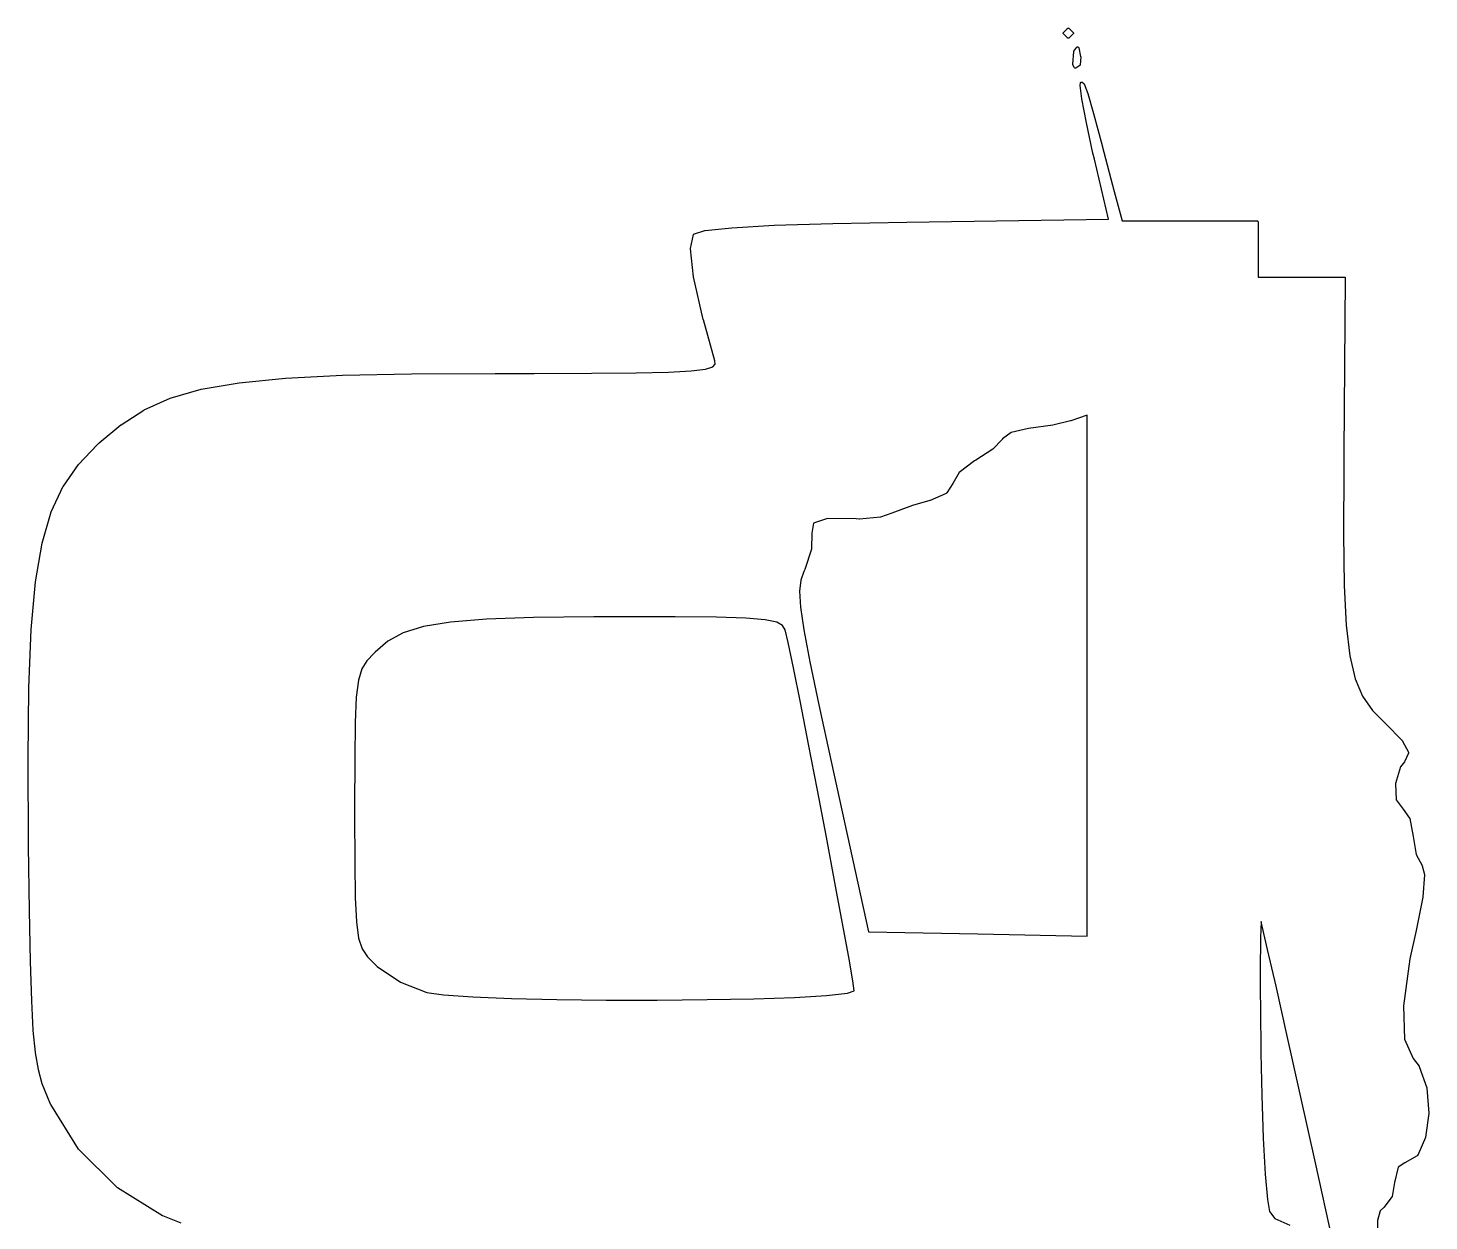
# Model space of a CAD drawing. Extents: x 42 to 258, y -102 to -28.
# Drawn here: x 96.39 to 102.72, y -84.05 to -78.66 of the extents above; entities that cross this region are included whole.
import ezdxf

# ---------------------------------------------------------------- set-up
doc = ezdxf.new("R2010")
doc.units = 0
doc.header["$MEASUREMENT"] = 0
doc.layers.add('BLACK', color=7, linetype='CONTINUOUS')

msp = doc.modelspace()

# ---------------------------------------------------------------- linework, layer by layer
at = {"layer": 'Black'}
for p, q in [((101.069, -78.6835), (101.07, -78.6831)), ((101.069, -78.6839), (101.069, -78.6835)), ((101.069, -78.6843), (101.069, -78.6839)), ((101.069, -78.6847), (101.069, -78.6843)), ((101.069, -78.6851), (101.069, -78.6847)), ((101.069, -78.6856), (101.069, -78.6851)), ((101.069, -78.686), (101.069, -78.6856)), ((101.07, -78.682), (101.088, -78.6639)), ((101.07, -78.6824), (101.07, -78.682)), ((101.07, -78.6827), (101.07, -78.6824)), ((101.07, -78.6831), (101.07, -78.6827)), ((101.088, -78.6639), (101.089, -78.6636)), ((101.089, -78.6633), (101.09, -78.6631)), ((101.089, -78.6636), (101.089, -78.6633)), ((101.09, -78.6628), (101.091, -78.6626)), ((101.09, -78.6629), (101.09, -78.6628)), ((101.09, -78.6631), (101.09, -78.6629)), ((101.091, -78.6626), (101.092, -78.6624)), ((101.091, -78.6626), (101.091, -78.6626)), ((101.092, -78.6624), (101.092, -78.6625)), ((101.092, -78.6625), (101.092, -78.6624)), ((101.092, -78.6624), (101.093, -78.6626)), ((101.093, -78.6626), (101.093, -78.6626)), ((101.093, -78.6626), (101.094, -78.6628)), ((101.094, -78.6628), (101.094, -78.6629)), ((101.094, -78.6629), (101.094, -78.6631)), ((101.094, -78.6631), (101.095, -78.6633)), ((101.095, -78.6633), (101.095, -78.6636)), ((101.095, -78.6636), (101.096, -78.6639)), ((101.096, -78.6639), (101.114, -78.682)), ((101.114, -78.682), (101.114, -78.6824)), ((101.114, -78.6824), (101.114, -78.6827)), ((101.114, -78.6827), (101.114, -78.6831)), ((101.114, -78.6831), (101.115, -78.6835)), ((101.115, -78.6835), (101.115, -78.6839)), ((101.115, -78.6839), (101.115, -78.6843)), ((101.115, -78.6843), (101.115, -78.6847)), ((101.115, -78.6847), (101.115, -78.6851)), ((101.115, -78.6851), (101.115, -78.6856)), ((101.115, -78.6856), (101.115, -78.686)), ((101.069, -78.6864), (101.069, -78.686)), ((101.069, -78.6869), (101.069, -78.6864)), ((101.069, -78.6873), (101.069, -78.6869)), ((101.069, -78.6877), (101.069, -78.6873)), ((101.07, -78.688), (101.069, -78.6877)), ((101.07, -78.6884), (101.07, -78.688)), ((101.07, -78.6887), (101.07, -78.6884)), ((101.07, -78.6891), (101.07, -78.6887)), ((101.088, -78.7072), (101.07, -78.6891)), ((101.089, -78.7075), (101.088, -78.7072)), ((101.089, -78.7078), (101.089, -78.7075)), ((101.09, -78.708), (101.089, -78.7078)), ((101.09, -78.7082), (101.09, -78.708)), ((101.09, -78.7084), (101.09, -78.7082)), ((101.091, -78.7085), (101.09, -78.7084)), ((101.091, -78.7086), (101.091, -78.7085)), ((101.092, -78.7087), (101.091, -78.7086)), ((101.093, -78.7086), (101.092, -78.7087)), ((101.092, -78.7087), (101.092, -78.7087)), ((101.092, -78.7087), (101.092, -78.7087)), ((101.094, -78.7084), (101.093, -78.7085)), ((101.093, -78.7085), (101.093, -78.7086)), ((101.095, -78.7078), (101.094, -78.708)), ((101.094, -78.708), (101.094, -78.7082)), ((101.094, -78.7082), (101.094, -78.7084)), ((101.096, -78.7073), (101.095, -78.7075)), ((101.095, -78.7075), (101.095, -78.7078)), ((101.114, -78.6891), (101.096, -78.7073)), ((101.115, -78.6877), (101.114, -78.688)), ((101.114, -78.688), (101.114, -78.6884)), ((101.114, -78.6884), (101.114, -78.6887)), ((101.114, -78.6887), (101.114, -78.6891)), ((101.115, -78.686), (101.115, -78.6864)), ((101.115, -78.6864), (101.115, -78.6869)), ((101.115, -78.6869), (101.115, -78.6873)), ((101.115, -78.6873), (101.115, -78.6877)), ((101.131, -78.749), (101.132, -78.7488)), ((101.132, -78.7483), (101.133, -78.7481)), ((101.132, -78.7485), (101.132, -78.7483)), ((101.132, -78.7488), (101.132, -78.7485)), ((101.133, -78.748), (101.134, -78.7478)), ((101.133, -78.7481), (101.133, -78.748)), ((101.134, -78.7478), (101.134, -78.7477)), ((101.134, -78.7477), (101.135, -78.7477)), ((101.134, -78.7478), (101.134, -78.7478)), ((101.135, -78.7477), (101.135, -78.7477)), ((101.135, -78.7477), (101.136, -78.7479)), ((101.136, -78.7479), (101.136, -78.7479)), ((101.136, -78.7479), (101.137, -78.7481)), ((101.137, -78.7481), (101.137, -78.7483)), ((101.137, -78.7483), (101.137, -78.7485)), ((101.137, -78.7485), (101.138, -78.7487)), ((101.138, -78.7487), (101.138, -78.749)), ((101.112, -78.8258), (101.117, -78.7691)), ((101.117, -78.7669), (101.118, -78.7664)), ((101.117, -78.7674), (101.117, -78.7669)), ((101.117, -78.7677), (101.117, -78.7674)), ((101.117, -78.7679), (101.117, -78.7677)), ((101.117, -78.7685), (101.117, -78.7679)), ((101.117, -78.7691), (101.117, -78.7685)), ((101.118, -78.7664), (101.131, -78.7496)), ((101.131, -78.7493), (101.131, -78.749)), ((101.131, -78.7496), (101.131, -78.7493)), ((101.138, -78.749), (101.138, -78.7493)), ((101.138, -78.7493), (101.139, -78.7497)), ((101.139, -78.7497), (101.139, -78.75)), ((101.139, -78.75), (101.139, -78.7504)), ((101.139, -78.7504), (101.139, -78.7508)), ((101.139, -78.7508), (101.139, -78.7512)), ((101.139, -78.7512), (101.14, -78.7516)), ((101.14, -78.7516), (101.148, -78.7903)), ((101.149, -78.7918), (101.146, -78.8286)), ((101.148, -78.7903), (101.148, -78.791)), ((101.148, -78.791), (101.149, -78.7918)), ((101.112, -78.8264), (101.112, -78.8258)), ((101.112, -78.827), (101.112, -78.8264)), ((101.112, -78.8273), (101.112, -78.827)), ((101.113, -78.8275), (101.112, -78.8273)), ((101.113, -78.8281), (101.113, -78.8275)), ((101.113, -78.8286), (101.113, -78.8281)), ((101.12, -78.8415), (101.113, -78.8286)), ((101.121, -78.8419), (101.12, -78.8415)), ((101.121, -78.8425), (101.121, -78.8419)), ((101.121, -78.8426), (101.121, -78.8425)), ((101.121, -78.8428), (101.121, -78.8426)), ((101.122, -78.8431), (101.121, -78.8428)), ((101.122, -78.8435), (101.122, -78.8431)), ((101.123, -78.8436), (101.122, -78.8435)), ((101.123, -78.8437), (101.123, -78.8436)), ((101.123, -78.8438), (101.123, -78.8437)), ((101.124, -78.844), (101.123, -78.8438)), ((101.125, -78.8439), (101.124, -78.844)), ((101.124, -78.844), (101.124, -78.844)), ((101.124, -78.844), (101.124, -78.844)), ((101.126, -78.8439), (101.125, -78.8439)), ((101.127, -78.8435), (101.126, -78.8438)), ((101.126, -78.8438), (101.126, -78.8438)), ((101.126, -78.8438), (101.126, -78.8439)), ((101.144, -78.8324), (101.127, -78.8432)), ((101.127, -78.8432), (101.127, -78.8435)), ((101.145, -78.8317), (101.144, -78.832)), ((101.144, -78.832), (101.144, -78.8324)), ((101.146, -78.8302), (101.145, -78.8307)), ((101.145, -78.8307), (101.145, -78.8312)), ((101.145, -78.8312), (101.145, -78.8314)), ((101.145, -78.8314), (101.145, -78.8317)), ((101.146, -78.8286), (101.146, -78.8291)), ((101.146, -78.8291), (101.146, -78.8296)), ((101.146, -78.8296), (101.146, -78.8299)), ((101.146, -78.8299), (101.146, -78.8302)), ((101.146, -78.9208), (101.147, -78.9108)), ((101.146, -78.9214), (101.146, -78.9208)), ((101.146, -78.922), (101.146, -78.9214)), ((101.153, -78.9818), (101.146, -78.922)), ((101.147, -78.91), (101.148, -78.9093)), ((101.147, -78.9108), (101.147, -78.91)), ((101.148, -78.9085), (101.149, -78.9079)), ((101.148, -78.9091), (101.148, -78.9085)), ((101.148, -78.9092), (101.148, -78.9091)), ((101.148, -78.9093), (101.148, -78.9092)), ((101.149, -78.9073), (101.15, -78.9069)), ((101.149, -78.9077), (101.149, -78.9073)), ((101.149, -78.9078), (101.149, -78.9077)), ((101.149, -78.9079), (101.149, -78.9078)), ((101.15, -78.9068), (101.151, -78.9066)), ((101.15, -78.9069), (101.15, -78.9068)), ((101.15, -78.9068), (101.15, -78.9068)), ((101.151, -78.9066), (101.152, -78.9064)), ((101.152, -78.9064), (101.152, -78.9064)), ((101.152, -78.9064), (101.152, -78.9064)), ((101.152, -78.9064), (101.153, -78.9065)), ((101.153, -78.9065), (101.153, -78.9066)), ((101.153, -78.9066), (101.154, -78.9066)), ((101.154, -78.9066), (101.154, -78.9066)), ((101.154, -78.9066), (101.154, -78.9069)), ((101.154, -78.9069), (101.155, -78.9073)), ((101.155, -78.9073), (101.162, -78.9123)), ((101.162, -78.9123), (101.163, -78.9128)), ((101.163, -78.9128), (101.163, -78.9132)), ((101.163, -78.9132), (101.163, -78.9134)), ((101.163, -78.9134), (101.163, -78.9135)), ((101.163, -78.9135), (101.164, -78.9141)), ((101.164, -78.9141), (101.164, -78.9147)), ((101.164, -78.9147), (101.18, -78.9584)), ((101.153, -78.982), (101.153, -78.9818)), ((101.153, -78.9821), (101.153, -78.982)), ((101.174, -79.0908), (101.153, -78.9821)), ((101.18, -78.9584), (101.18, -78.9585)), ((101.18, -78.9585), (101.18, -78.9586)), ((101.18, -78.9586), (101.206, -79.0489)), ((101.206, -79.0489), (101.206, -79.0489)), ((101.206, -79.0489), (101.206, -79.049)), ((101.206, -79.049), (101.245, -79.1937)), ((101.174, -79.0909), (101.174, -79.0908)), ((101.174, -79.091), (101.174, -79.0909)), ((101.203, -79.2272), (101.174, -79.091)), ((101.203, -79.2273), (101.203, -79.2272)), ((101.203, -79.2272), (101.203, -79.2272)), ((101.21, -79.2547), (101.203, -79.2273)), ((101.274, -79.5263), (101.21, -79.2547)), ((101.21, -79.2547), (101.21, -79.2547)), ((101.21, -79.2547), (101.21, -79.2547)), ((101.245, -79.1937), (101.245, -79.1937)), ((101.245, -79.1937), (101.245, -79.1938)), ((101.245, -79.1938), (101.3, -79.4009)), ((101.3, -79.4009), (101.3, -79.4009)), ((101.3, -79.4009), (101.3, -79.4009)), ((101.3, -79.4009), (101.335, -79.5333)), ((99.451, -79.5775), (99.5713, -79.5644)), ((99.5713, -79.5644), (99.5715, -79.5644)), ((99.5715, -79.5644), (99.5716, -79.5644)), ((99.5716, -79.5644), (99.7638, -79.5536)), ((99.7638, -79.5536), (99.7639, -79.5536)), ((99.7639, -79.5536), (100.028, -79.5451)), ((99.7639, -79.5536), (99.7639, -79.5536)), ((100.028, -79.5451), (100.363, -79.5388)), ((100.028, -79.5451), (100.028, -79.5451)), ((100.028, -79.5451), (100.028, -79.5451)), ((100.363, -79.5388), (101.274, -79.5263)), ((100.363, -79.5388), (100.363, -79.5388)), ((100.363, -79.5388), (100.363, -79.5388)), ((101.335, -79.5333), (101.638, -79.5333)), ((101.638, -79.5333), (101.945, -79.5333)), ((101.945, -79.5333), (101.945, -79.5334)), ((101.945, -79.5334), (101.946, -79.5334)), ((101.946, -79.5334), (101.946, -79.5335)), ((101.946, -79.5335), (101.946, -79.5336)), ((101.946, -79.5336), (101.947, -79.5338)), ((101.947, -79.5338), (101.947, -79.534)), ((101.947, -79.534), (101.948, -79.5342)), ((101.948, -79.5342), (101.948, -79.5345)), ((101.948, -79.5345), (101.948, -79.5348)), ((101.948, -79.5348), (101.949, -79.5351)), ((101.949, -79.5351), (101.949, -79.5354)), ((101.949, -79.5354), (101.949, -79.5358)), ((101.949, -79.5358), (101.949, -79.5362)), ((101.949, -79.5362), (101.949, -79.5366)), ((101.949, -79.5366), (101.949, -79.537)), ((101.949, -79.537), (101.95, -79.5374)), ((101.95, -79.5374), (101.95, -79.5379)), ((101.95, -79.5379), (101.95, -79.5383)), ((101.95, -79.5383), (101.95, -79.7873)), ((99.3845, -79.6576), (99.3994, -79.5956)), ((99.3994, -79.5956), (99.3997, -79.5948)), ((99.3997, -79.5948), (99.4, -79.5941)), ((99.4, -79.5941), (99.4, -79.5941)), ((99.4, -79.5941), (99.4001, -79.5941)), ((99.4001, -79.5941), (99.4006, -79.5934)), ((99.4006, -79.5934), (99.4012, -79.5928)), ((99.4012, -79.5928), (99.4021, -79.5924)), ((99.4012, -79.5928), (99.4012, -79.5928)), ((99.4012, -79.5928), (99.4012, -79.5928)), ((99.4021, -79.5924), (99.4028, -79.592)), ((99.4028, -79.592), (99.4501, -79.5777)), ((99.4028, -79.592), (99.4028, -79.592)), ((99.4028, -79.592), (99.4028, -79.592)), ((99.4028, -79.592), (99.4028, -79.592)), ((99.4501, -79.5777), (99.4505, -79.5776)), ((99.4505, -79.5776), (99.451, -79.5775)), ((99.3844, -79.6594), (99.3845, -79.6576)), ((99.399, -79.7865), (99.3844, -79.6594)), ((99.3845, -79.6576), (99.3845, -79.6576)), ((99.399, -79.7868), (99.399, -79.7865)), ((99.3991, -79.787), (99.399, -79.7868)), ((99.4431, -79.9797), (99.3991, -79.787)), ((101.95, -79.7873), (102.142, -79.7873)), ((102.142, -79.7873), (102.339, -79.7873)), ((102.344, -79.7923), (102.338, -80.5815)), ((102.339, -79.7873), (102.34, -79.7874)), ((102.34, -79.7874), (102.34, -79.7874)), ((102.34, -79.7874), (102.341, -79.7875)), ((102.341, -79.7875), (102.341, -79.7876)), ((102.341, -79.7876), (102.341, -79.7878)), ((102.341, -79.7878), (102.342, -79.788)), ((102.342, -79.788), (102.342, -79.7882)), ((102.342, -79.7882), (102.343, -79.7885)), ((102.343, -79.7885), (102.343, -79.7888)), ((102.343, -79.7888), (102.343, -79.7891)), ((102.343, -79.7891), (102.343, -79.7895)), ((102.343, -79.7895), (102.344, -79.7898)), ((102.344, -79.7898), (102.344, -79.7902)), ((102.344, -79.7902), (102.344, -79.7906)), ((102.344, -79.7906), (102.344, -79.791)), ((102.344, -79.791), (102.344, -79.7914)), ((102.344, -79.7914), (102.344, -79.7919)), ((102.344, -79.7919), (102.344, -79.7923)), ((99.4432, -79.9798), (99.4431, -79.9797)), ((99.4432, -79.9799), (99.4432, -79.9798)), ((99.4948, -80.1651), (99.4432, -79.9799)), ((99.3883, -80.2115), (99.4524, -80.2036)), ((99.4524, -80.2036), (99.4856, -80.1931)), ((99.4856, -80.1931), (99.4961, -80.1811)), ((99.4961, -80.1811), (99.4948, -80.1651)), ((97.1748, -80.2943), (97.3454, -80.2645)), ((97.3454, -80.2645), (97.3456, -80.2645)), ((97.3456, -80.2645), (97.5551, -80.244)), ((97.5551, -80.244), (97.5552, -80.244)), ((97.5552, -80.244), (97.5553, -80.244)), ((97.5553, -80.244), (97.8122, -80.2312)), ((97.8122, -80.2312), (97.8123, -80.2312)), ((97.8123, -80.2312), (98.1249, -80.2246)), ((97.8123, -80.2312), (97.8123, -80.2312)), ((98.1249, -80.2246), (98.125, -80.2246)), ((98.125, -80.2246), (98.5018, -80.2227)), ((98.125, -80.2246), (98.125, -80.2246)), ((98.5018, -80.2227), (98.6781, -80.2226)), ((98.5018, -80.2227), (98.5018, -80.2227)), ((98.5018, -80.2227), (98.5018, -80.2227)), ((98.6781, -80.2226), (98.9389, -80.222)), ((98.9389, -80.222), (99.139, -80.2202)), ((99.139, -80.2202), (99.2863, -80.2169)), ((99.2863, -80.2169), (99.3883, -80.2115)), ((97.0345, -80.3348), (97.1743, -80.2944)), ((97.1743, -80.2944), (97.1746, -80.2944)), ((97.1746, -80.2944), (97.1748, -80.2943)), ((96.8122, -80.4545), (96.9157, -80.3881)), ((96.9157, -80.3881), (96.9161, -80.3879)), ((96.9161, -80.3879), (96.9164, -80.3877)), ((96.9164, -80.3877), (97.0339, -80.3351)), ((97.0339, -80.3351), (97.0342, -80.335)), ((97.0342, -80.335), (97.0345, -80.3348)), ((96.7137, -80.5364), (96.8117, -80.4548)), ((96.8117, -80.4548), (96.812, -80.4547)), ((96.812, -80.4547), (96.8122, -80.4545)), ((101.022, -80.4561), (100.912, -80.472)), ((101.023, -80.456), (101.022, -80.456)), ((101.022, -80.456), (101.022, -80.4561)), ((101.102, -80.4362), (101.023, -80.456)), ((101.103, -80.4361), (101.102, -80.4361)), ((101.102, -80.4361), (101.102, -80.4362)), ((101.178, -80.4112), (101.103, -80.4361)), ((101.178, -82.7647), (101.178, -80.4112)), ((100.793, -80.5206), (100.752, -80.5646)), ((100.794, -80.5205), (100.793, -80.5206)), ((100.795, -80.5189), (100.794, -80.519)), ((100.794, -80.519), (100.794, -80.5191)), ((100.794, -80.5191), (100.794, -80.5198)), ((100.794, -80.5198), (100.794, -80.5204)), ((100.794, -80.5204), (100.794, -80.5205)), ((100.834, -80.4892), (100.795, -80.5188)), ((100.795, -80.5188), (100.795, -80.5189)), ((100.912, -80.472), (100.834, -80.4892)), ((96.62, -80.6333), (96.7036, -80.5458)), ((96.7036, -80.5458), (96.7037, -80.5457)), ((96.7037, -80.5457), (96.7038, -80.5455)), ((96.7038, -80.5455), (96.7135, -80.5366)), ((96.7135, -80.5366), (96.7136, -80.5365)), ((96.7136, -80.5365), (96.7137, -80.5364)), ((100.751, -80.5654), (100.674, -80.6146)), ((100.752, -80.565), (100.751, -80.5654)), ((100.752, -80.5646), (100.752, -80.565)), ((102.338, -80.5815), (102.337, -80.6538)), ((96.5514, -80.7314), (96.6195, -80.6339)), ((96.6195, -80.6339), (96.6198, -80.6337)), ((96.6198, -80.6337), (96.62, -80.6333)), ((100.669, -80.6173), (100.599, -80.6695)), ((100.674, -80.6148), (100.669, -80.6173)), ((100.674, -80.6146), (100.674, -80.6147)), ((100.674, -80.6147), (100.674, -80.6148)), ((100.599, -80.6695), (100.57, -80.7203)), ((102.337, -80.6538), (102.336, -80.9476)), ((96.4969, -80.8474), (96.5509, -80.7322)), ((96.5509, -80.7322), (96.5512, -80.7318)), ((96.5512, -80.7318), (96.5514, -80.7314)), ((100.54, -80.7646), (100.468, -80.7968)), ((100.541, -80.7643), (100.54, -80.7646)), ((100.542, -80.7638), (100.541, -80.764)), ((100.541, -80.764), (100.541, -80.7643)), ((100.543, -80.7627), (100.542, -80.7632)), ((100.542, -80.7632), (100.542, -80.7636)), ((100.542, -80.7636), (100.542, -80.7638)), ((100.57, -80.7205), (100.543, -80.7627)), ((100.57, -80.7203), (100.57, -80.7204)), ((100.57, -80.7204), (100.57, -80.7205)), ((100.388, -80.8187), (100.295, -80.8533)), ((100.467, -80.7971), (100.388, -80.8187)), ((100.468, -80.7969), (100.467, -80.7971)), ((100.468, -80.7968), (100.468, -80.7969)), ((96.4554, -80.9888), (96.4966, -80.8481)), ((96.4966, -80.8481), (96.4968, -80.8477)), ((96.4968, -80.8477), (96.4969, -80.8474)), ((99.9405, -80.8991), (99.9329, -80.9448)), ((100.004, -80.8777), (99.9405, -80.8991)), ((100.134, -80.88), (100.004, -80.8777)), ((100.148, -80.8813), (100.134, -80.88)), ((100.149, -80.8813), (100.148, -80.8813)), ((100.243, -80.8714), (100.149, -80.8813)), ((100.149, -80.8813), (100.149, -80.8813)), ((100.244, -80.8712), (100.243, -80.8713)), ((100.243, -80.8713), (100.243, -80.8714)), ((100.295, -80.8533), (100.244, -80.8712)), ((100.295, -80.8533), (100.295, -80.8533)), ((100.295, -80.8533), (100.295, -80.8533)), ((99.9329, -80.9448), (99.9326, -81.0154)), ((102.336, -80.9476), (102.339, -81.1801)), ((96.4255, -81.1633), (96.4553, -80.9894)), ((96.4553, -80.9894), (96.4554, -80.9891)), ((96.4554, -80.9891), (96.4554, -80.9888)), ((99.9324, -81.017), (99.9017, -81.1079)), ((99.9325, -81.0162), (99.9324, -81.017)), ((99.9326, -81.0154), (99.9325, -81.0162)), ((99.8969, -81.1177), (99.8833, -81.1563)), ((99.9014, -81.1086), (99.8969, -81.1177)), ((99.9015, -81.1082), (99.9014, -81.1086)), ((99.9017, -81.1079), (99.9015, -81.1082)), ((96.4058, -81.3788), (96.4255, -81.1637)), ((96.4255, -81.1635), (96.4255, -81.1633)), ((96.4255, -81.1637), (96.4255, -81.1635)), ((99.8833, -81.1563), (99.8779, -81.2062)), ((99.8779, -81.2062), (99.8819, -81.2777)), ((102.339, -81.1801), (102.348, -81.3605)), ((99.8819, -81.2777), (99.8968, -81.3806)), ((98.4628, -81.333), (98.3002, -81.346)), ((98.6755, -81.3256), (98.4628, -81.333)), ((98.9478, -81.3225), (98.6755, -81.3256)), ((99.0666, -81.3222), (98.9478, -81.3225)), ((98.9478, -81.3225), (98.9478, -81.3225)), ((99.316, -81.3223), (99.0666, -81.3222)), ((99.5022, -81.3241), (99.316, -81.3223)), ((99.6347, -81.3282), (99.5022, -81.3241)), ((99.7226, -81.3354), (99.6347, -81.3282)), ((99.7752, -81.3463), (99.7226, -81.3354)), ((96.395, -81.643), (96.4058, -81.3791)), ((96.4059, -81.3789), (96.4058, -81.3788)), ((96.4058, -81.3791), (96.4059, -81.3789)), ((98.0873, -81.3944), (98.0179, -81.4324)), ((98.1782, -81.3661), (98.0873, -81.3944)), ((98.3002, -81.346), (98.1782, -81.3661)), ((99.8016, -81.3612), (99.7752, -81.3463)), ((99.8129, -81.3809), (99.8016, -81.3612)), ((99.813, -81.3811), (99.8129, -81.3809)), ((99.8263, -81.4382), (99.813, -81.3811)), ((99.8968, -81.3806), (99.9239, -81.5248)), ((102.348, -81.3605), (102.364, -81.4979)), ((98.0179, -81.4324), (97.96, -81.4815)), ((99.8499, -81.5518), (99.8263, -81.4382)), ((97.9231, -81.5209), (97.8999, -81.5577)), ((97.9558, -81.4857), (97.9231, -81.5209)), ((97.96, -81.4815), (97.9558, -81.4857)), ((99.9239, -81.5248), (99.9648, -81.72)), ((102.364, -81.4979), (102.388, -81.6016)), ((97.8999, -81.5577), (97.8843, -81.6082)), ((99.8499, -81.5519), (99.8499, -81.5518)), ((99.8815, -81.7093), (99.8499, -81.5519)), ((96.3917, -81.9639), (96.395, -81.6432)), ((96.395, -81.6431), (96.395, -81.643)), ((96.395, -81.6432), (96.395, -81.6431)), ((97.8843, -81.6082), (97.8747, -81.6848)), ((102.388, -81.6016), (102.422, -81.681)), ((97.8747, -81.6848), (97.8697, -81.7991)), ((99.8815, -81.7094), (99.8815, -81.7093)), ((99.9184, -81.8978), (99.8815, -81.7094)), ((99.9648, -81.72), (100.021, -81.9761)), ((102.422, -81.681), (102.467, -81.7455)), ((102.467, -81.7455), (102.525, -81.8047)), ((97.8697, -81.7991), (97.8678, -81.9627)), ((102.525, -81.8047), (102.602, -81.8823)), ((99.9584, -82.1046), (99.9184, -81.8978)), ((99.9184, -81.8978), (99.9184, -81.8978)), ((102.602, -81.8823), (102.602, -81.8829)), ((102.602, -81.8829), (102.603, -81.8835)), ((102.603, -81.8835), (102.629, -81.934)), ((96.3945, -82.3491), (96.3917, -81.9639)), ((96.3917, -81.9639), (96.3917, -81.9639)), ((96.3917, -81.9639), (96.3917, -81.9639)), ((97.8678, -81.9627), (97.8676, -82.1871)), ((100.021, -81.9761), (100.19, -82.7447)), ((102.629, -81.9384), (102.611, -81.9764)), ((102.611, -81.9764), (102.611, -81.9769)), ((102.611, -81.9769), (102.611, -81.9774)), ((102.629, -81.934), (102.629, -81.9345)), ((102.629, -81.9345), (102.629, -81.935)), ((102.629, -81.935), (102.629, -81.9353)), ((102.629, -81.9353), (102.629, -81.9357)), ((102.629, -81.9357), (102.629, -81.9362)), ((102.629, -81.9362), (102.629, -81.9367)), ((102.629, -81.9367), (102.629, -81.937)), ((102.629, -81.937), (102.629, -81.9374)), ((102.629, -81.9374), (102.629, -81.9379)), ((102.629, -81.9379), (102.629, -81.9384)), ((102.594, -82.0001), (102.57, -82.075)), ((102.611, -81.9774), (102.594, -82.0001)), ((102.57, -82.075), (102.573, -82.1491)), ((99.999, -82.3169), (99.9584, -82.1046)), ((102.573, -82.1491), (102.605, -82.1913)), ((97.8676, -82.1871), (97.8676, -82.2159)), ((97.8676, -82.2159), (97.8679, -82.4329)), ((102.605, -82.1913), (102.605, -82.1913)), ((102.605, -82.1913), (102.605, -82.1914)), ((102.605, -82.1914), (102.634, -82.2315)), ((102.634, -82.2315), (102.635, -82.2317)), ((102.635, -82.2317), (102.635, -82.2319)), ((102.635, -82.2319), (102.635, -82.2325)), ((102.635, -82.2325), (102.635, -82.2331)), ((102.635, -82.2331), (102.635, -82.2333)), ((102.635, -82.2333), (102.635, -82.2335)), ((102.635, -82.2335), (102.651, -82.3143)), ((96.3946, -82.356), (96.3945, -82.3491)), ((96.3945, -82.3491), (96.3945, -82.3491)), ((96.3945, -82.3491), (96.3945, -82.3491)), ((96.3987, -82.6488), (96.3946, -82.356)), ((96.3946, -82.356), (96.3946, -82.356)), ((96.3946, -82.356), (96.3946, -82.356)), ((100.038, -82.522), (99.999, -82.3169)), ((102.651, -82.3143), (102.651, -82.3144)), ((102.651, -82.3144), (102.651, -82.3144)), ((102.651, -82.3144), (102.664, -82.3952)), ((102.664, -82.3952), (102.691, -82.4454)), ((97.8679, -82.4329), (97.8679, -82.4329)), ((97.8679, -82.4329), (97.8701, -82.5904)), ((102.691, -82.4454), (102.691, -82.4459)), ((102.691, -82.4459), (102.691, -82.4464)), ((102.691, -82.4464), (102.702, -82.4853)), ((100.072, -82.7072), (100.038, -82.522)), ((100.038, -82.522), (100.038, -82.522)), ((102.702, -82.487), (102.694, -82.5876)), ((102.702, -82.4853), (102.702, -82.4853)), ((102.702, -82.4853), (102.702, -82.4853)), ((102.702, -82.4853), (102.702, -82.4861)), ((102.702, -82.4861), (102.702, -82.487)), ((102.702, -82.487), (102.702, -82.487)), ((102.702, -82.487), (102.702, -82.487)), ((97.8701, -82.5904), (97.8755, -82.6998)), ((102.694, -82.5881), (102.664, -82.739)), ((102.694, -82.5876), (102.694, -82.5879)), ((102.694, -82.5879), (102.694, -82.5881)), ((96.3987, -82.6489), (96.3987, -82.6488)), ((96.403, -82.8789), (96.3987, -82.6489)), ((96.3987, -82.6489), (96.3987, -82.6489)), ((97.8755, -82.6998), (97.8857, -82.7729)), ((100.1, -82.8597), (100.072, -82.7072)), ((100.072, -82.7072), (100.072, -82.7072)), ((101.963, -82.699), (101.961, -82.7699)), ((101.968, -82.7187), (101.963, -82.699)), ((101.993, -82.8244), (101.968, -82.7187)), ((97.8857, -82.7729), (97.9021, -82.8212)), ((100.19, -82.7447), (100.684, -82.7547)), ((100.684, -82.7547), (101.178, -82.7647)), ((101.96, -82.7796), (101.959, -82.9133)), ((101.961, -82.7699), (101.96, -82.7796)), ((102.664, -82.7391), (102.636, -82.8672)), ((102.664, -82.739), (102.664, -82.739)), ((102.664, -82.739), (102.664, -82.7391)), ((97.9021, -82.8212), (97.9263, -82.8572)), ((97.9263, -82.8572), (97.9602, -82.8929)), ((100.118, -82.9669), (100.1, -82.8597)), ((100.1, -82.8597), (100.1, -82.8597)), ((102.031, -82.9899), (101.993, -82.8244)), ((96.403, -82.879), (96.403, -82.8789)), ((96.403, -82.8789), (96.403, -82.8789)), ((96.4083, -83.056), (96.403, -82.879)), ((97.9602, -82.8929), (97.9695, -82.9017)), ((97.9695, -82.9017), (98.0747, -82.9721)), ((101.959, -82.9133), (101.959, -83.0156)), ((102.636, -82.8672), (102.607, -83.0797)), ((98.0747, -82.9721), (98.1938, -83.0185)), ((100.125, -83.0122), (100.118, -82.9669)), ((102.08, -83.2095), (102.031, -82.9899)), ((98.1938, -83.0185), (98.2691, -83.0292)), ((98.2691, -83.0292), (98.4021, -83.0386)), ((98.4021, -83.0386), (98.5766, -83.0457)), ((98.5766, -83.0457), (98.7812, -83.0505)), ((98.7812, -83.0505), (99.0044, -83.053)), ((99.0044, -83.053), (99.2347, -83.0533)), ((99.2347, -83.0533), (99.4609, -83.0513)), ((99.4609, -83.0513), (99.6715, -83.0473)), ((99.6715, -83.0473), (99.855, -83.0411)), ((99.855, -83.0411), (100, -83.033)), ((100, -83.033), (100.095, -83.0228)), ((100.095, -83.0228), (100.125, -83.0122)), ((101.959, -83.0156), (101.96, -83.0883)), ((96.4083, -83.0561), (96.4083, -83.056)), ((96.4083, -83.056), (96.4083, -83.056)), ((96.4154, -83.1899), (96.4083, -83.0561)), ((101.96, -83.0883), (101.96, -83.0883)), ((101.96, -83.0883), (101.962, -83.2937)), ((102.607, -83.0797), (102.612, -83.2297)), ((96.4154, -83.19), (96.4154, -83.1899)), ((96.4154, -83.1901), (96.4154, -83.19)), ((96.4252, -83.2905), (96.4154, -83.1901)), ((102.14, -83.4776), (102.08, -83.2095)), ((102.08, -83.2095), (102.08, -83.2095)), ((102.612, -83.2297), (102.651, -83.3171)), ((96.4252, -83.2907), (96.4252, -83.2905)), ((96.4252, -83.2909), (96.4252, -83.2907)), ((96.4385, -83.3676), (96.4252, -83.2909)), ((101.962, -83.2937), (101.966, -83.4823)), ((96.4385, -83.3678), (96.4385, -83.3676)), ((96.4386, -83.3681), (96.4385, -83.3678)), ((96.4561, -83.4309), (96.4386, -83.3681)), ((102.651, -83.3171), (102.678, -83.3518)), ((102.678, -83.3518), (102.678, -83.3525)), ((102.678, -83.3525), (102.678, -83.3532)), ((102.678, -83.3532), (102.713, -83.4501)), ((96.4562, -83.4311), (96.4561, -83.4309)), ((96.4563, -83.4313), (96.4562, -83.4311)), ((96.479, -83.4901), (96.4563, -83.4313)), ((96.4791, -83.4902), (96.479, -83.4901)), ((96.4791, -83.4903), (96.4791, -83.4902)), ((96.4939, -83.524), (96.4791, -83.4903)), ((101.966, -83.4823), (101.973, -83.6777)), ((102.209, -83.7887), (102.14, -83.4776)), ((102.14, -83.4776), (102.14, -83.4776)), ((102.713, -83.4501), (102.713, -83.4508)), ((102.713, -83.4508), (102.713, -83.4514)), ((102.713, -83.4514), (102.722, -83.5643)), ((96.4941, -83.5243), (96.4939, -83.524)), ((96.4942, -83.5247), (96.4941, -83.5243)), ((96.6196, -83.726), (96.4942, -83.5247)), ((102.722, -83.5654), (102.707, -83.6727)), ((102.722, -83.5643), (102.722, -83.5648)), ((102.722, -83.5648), (102.722, -83.5654)), ((101.973, -83.6777), (101.982, -83.8393)), ((102.707, -83.6741), (102.671, -83.7543)), ((102.707, -83.6727), (102.707, -83.6734)), ((102.707, -83.6734), (102.707, -83.6741)), ((96.62, -83.7264), (96.6196, -83.726)), ((96.6203, -83.7269), (96.62, -83.7264)), ((96.7951, -83.9004), (96.6203, -83.7269)), ((102.286, -84.1371), (102.209, -83.7887)), ((102.209, -83.7887), (102.209, -83.7887)), ((102.583, -83.8082), (102.566, -83.8766)), ((102.613, -83.788), (102.583, -83.8082)), ((102.669, -83.7566), (102.613, -83.788)), ((102.67, -83.7557), (102.669, -83.7561)), ((102.669, -83.7561), (102.669, -83.7566)), ((102.671, -83.7548), (102.67, -83.7555)), ((102.67, -83.7555), (102.67, -83.7556)), ((102.67, -83.7556), (102.67, -83.7557)), ((102.671, -83.7543), (102.671, -83.7548)), ((101.982, -83.8393), (101.992, -83.9543)), ((96.7956, -83.9008), (96.7951, -83.9004)), ((96.796, -83.9011), (96.7956, -83.9008)), ((96.9998, -84.0282), (96.796, -83.9011)), ((102.566, -83.8766), (102.555, -83.9403)), ((101.992, -83.9543), (102.001, -84.0084)), ((102.519, -83.9888), (102.502, -84.0047)), ((102.554, -83.9425), (102.519, -83.9882)), ((102.519, -83.9882), (102.519, -83.9885)), ((102.519, -83.9885), (102.519, -83.9888)), ((102.555, -83.9422), (102.554, -83.9425)), ((102.555, -83.9403), (102.555, -83.9406)), ((102.555, -83.9406), (102.555, -83.9409)), ((102.555, -83.9409), (102.555, -83.9414)), ((102.555, -83.9414), (102.555, -83.9419)), ((102.555, -83.9419), (102.555, -83.9422)), ((97.0002, -84.0283), (96.9998, -84.0282)), ((97.0006, -84.0286), (97.0002, -84.0283)), ((97.0831, -84.0613), (97.0006, -84.0286)), ((102.001, -84.0084), (102.025, -84.0403)), ((102.025, -84.0403), (102.094, -84.0693)), ((102.49, -84.0495), (102.489, -84.128)), ((102.502, -84.0047), (102.49, -84.0495))]:
    msp.add_line(p, q, dxfattribs=at)

doc.saveas('drawing.dxf')
